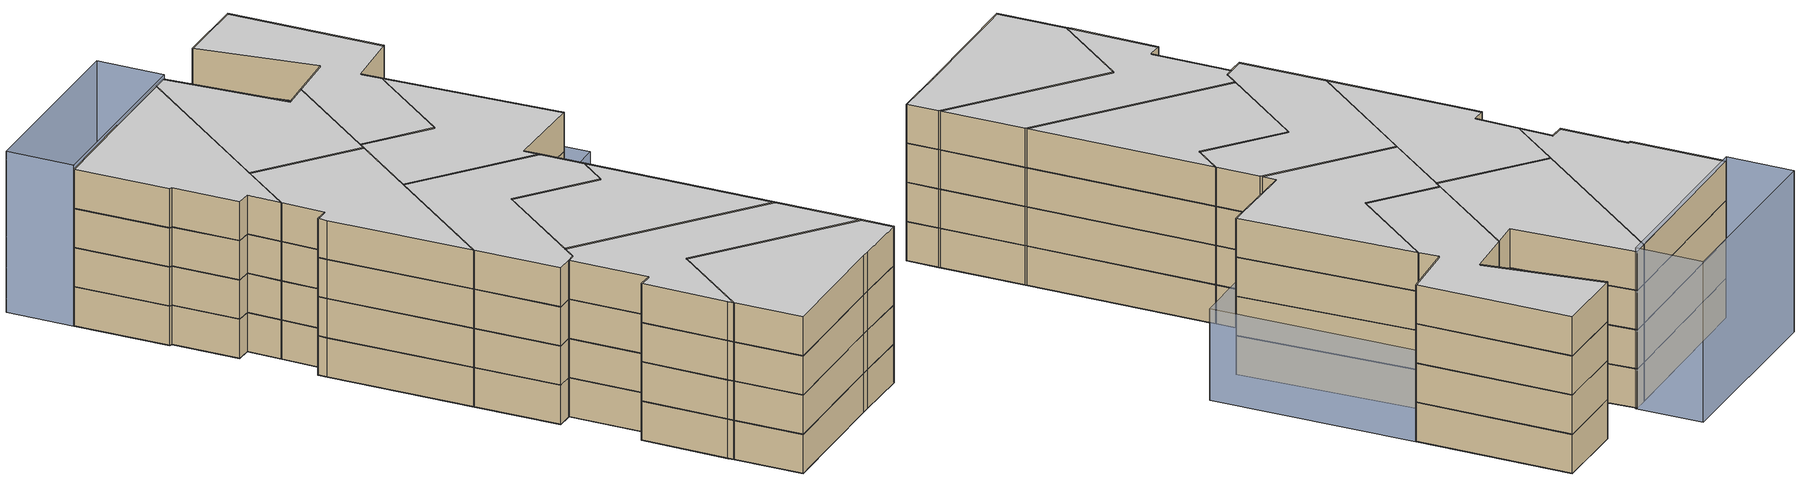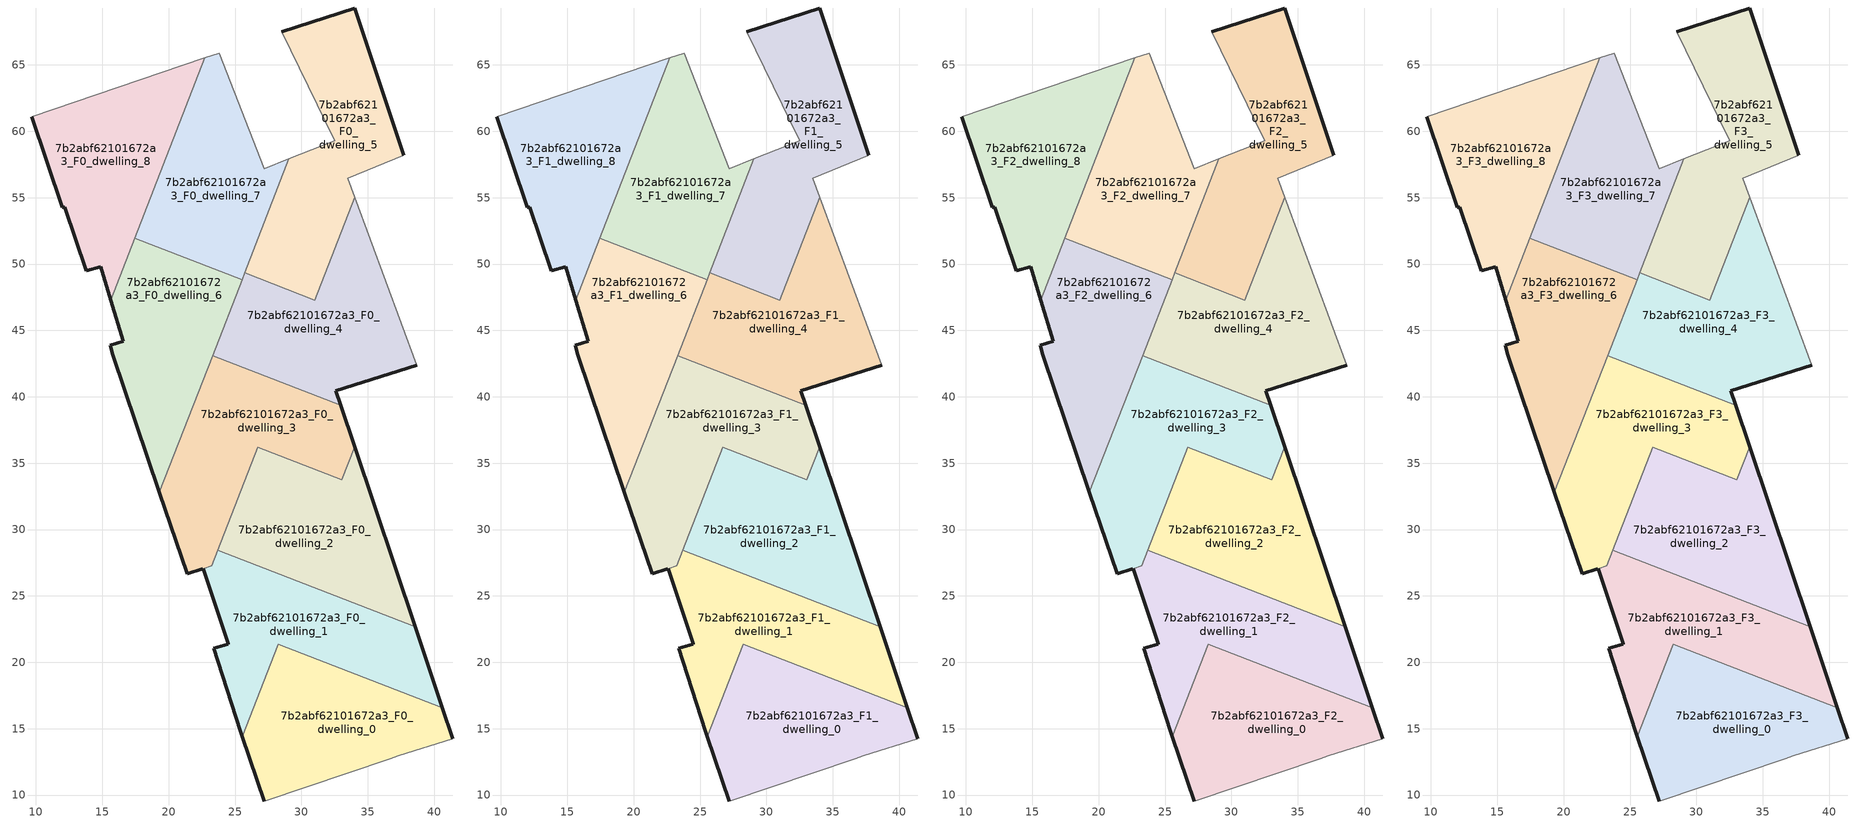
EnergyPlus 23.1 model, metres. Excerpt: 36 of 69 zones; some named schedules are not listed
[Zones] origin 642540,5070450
7b2abf62101672a3_F0_dwelling_0
 floor ground (EU_floor_Construction): 41.4,14.25 40.62,16.57 28.24,21.37 25.54,14.41 27.18,9.55 36.69,12.75 37.29,12.95 z0
 wall outside (EU_wall_Construction): 40.62,16.57 41.4,14.25 / 27.18,9.55 25.54,14.41 z0:3
 wall adiabatic (EU_wall_Construction): 41.4,14.25 37.29,12.95 36.69,12.75 27.18,9.55 z0:3
 wall to 7b2abf62101672a3_F0_dwelling_1 (EU_wall_Construction): 25.54,14.41 28.24,21.37 40.62,16.57 z0:3
7b2abf62101672a3_F0_dwelling_1
 floor ground (EU_floor_Construction): 40.62,16.57 38.56,22.68 23.7,28.46 23.25,27.29 22.58,27.06 24.48,21.38 24.48,21.36 24.46,21.36 23.38,21.06 25.38,14.85 25.54,14.41 28.24,21.37 z0
 wall outside (EU_wall_Construction): 25.54,14.41 25.38,14.85 23.38,21.06 24.46,21.36 24.48,21.36 24.48,21.38 22.58,27.06 / 38.56,22.68 40.62,16.57 z0:3
 wall to 7b2abf62101672a3_F0_dwelling_3 (EU_wall_Construction): 22.58,27.06 23.25,27.29 23.7,28.46 z0:3
 wall to 7b2abf62101672a3_F0_dwelling_2 (EU_wall_Construction): 23.7,28.46 38.56,22.68 z0:3
7b2abf62101672a3_F0_dwelling_2
 floor ground (EU_floor_Construction): 38.56,22.68 34.02,36.24 33.04,33.74 26.71,36.2 23.7,28.46 z0
 wall outside (EU_wall_Construction): 34.02,36.24 38.56,22.68 z0:3
 wall to 7b2abf62101672a3_F0_dwelling_3 (EU_wall_Construction): 23.7,28.46 26.71,36.2 33.04,33.74 34.02,36.24 z0:3
7b2abf62101672a3_F0_dwelling_3
 floor ground (EU_floor_Construction): 33.04,33.74 34.02,36.24 32.97,39.36 23.31,43.11 19.3,32.8 21.38,26.66 23.25,27.29 26.71,36.2 z0
 wall outside (EU_wall_Construction): 22.58,27.06 21.38,26.66 19.3,32.8 / 32.97,39.36 34.02,36.24 z0:3
 wall to 7b2abf62101672a3_F0_dwelling_4 (EU_wall_Construction): 23.31,43.11 32.97,39.36 z0:3
 wall to 7b2abf62101672a3_F0_dwelling_6 (EU_wall_Construction): 19.3,32.8 23.31,43.11 z0:3
7b2abf62101672a3_F0_dwelling_4
 floor ground (EU_floor_Construction): 38.7,42.37 34.03,55.04 31.02,47.28 25.73,49.34 23.31,43.11 32.97,39.36 32.6,40.47 z0
 wall outside (EU_wall_Construction): 38.7,42.37 32.6,40.47 32.97,39.36 z0:3
 wall to 7b2abf62101672a3_F0_dwelling_5 (EU_wall_Construction): 25.73,49.34 31.02,47.28 34.03,55.04 z0:3
 wall adiabatic (EU_wall_Construction): 34.03,55.04 38.7,42.37 z0:3
 wall to 7b2abf62101672a3_F0_dwelling_7 (EU_wall_Construction): 25.52,48.82 25.73,49.34 z0:3
 wall to 7b2abf62101672a3_F0_dwelling_6 (EU_wall_Construction): 23.31,43.11 25.52,48.82 z0:3
7b2abf62101672a3_F0_dwelling_5
 floor ground (EU_floor_Construction): 31.02,47.28 34.03,55.04 33.5,56.48 37.7,58.18 34.01,69.29 28.5,67.49 32.5,59.28 29.06,57.92 25.73,49.34 z0
 wall outside (EU_wall_Construction): 28.5,67.49 34.01,69.29 37.7,58.18 z0:3
 wall adiabatic (EU_wall_Construction): 37.7,58.18 33.5,56.48 34.03,55.04 / 29.06,57.92 32.5,59.28 28.5,67.49 z0:3
 wall to 7b2abf62101672a3_F0_dwelling_7 (EU_wall_Construction): 25.73,49.34 29.06,57.92 z0:3
7b2abf62101672a3_F0_dwelling_6
 floor ground (EU_floor_Construction): 19.3,32.8 25.52,48.82 17.45,51.95 15.64,47.29 16.59,44.18 15.58,43.88 15.79,43.18 z0
 wall outside (EU_wall_Construction): 19.3,32.8 15.79,43.18 15.58,43.88 16.59,44.18 15.64,47.29 z0:3
 wall to 7b2abf62101672a3_F0_dwelling_7 (EU_wall_Construction): 17.45,51.95 25.52,48.82 z0:3
 wall to 7b2abf62101672a3_F0_dwelling_8 (EU_wall_Construction): 15.64,47.29 17.45,51.95 z0:3
7b2abf62101672a3_F0_dwelling_7
 floor ground (EU_floor_Construction): 25.52,48.82 29.06,57.92 27.2,57.18 23.8,65.89 22.73,65.53 17.45,51.95 z0
 wall adiabatic (EU_wall_Construction): 22.73,65.53 23.8,65.89 27.2,57.18 29.06,57.92 z0:3
 wall to 7b2abf62101672a3_F0_dwelling_8 (EU_wall_Construction): 17.45,51.95 22.73,65.53 z0:3
7b2abf62101672a3_F0_dwelling_8
 floor ground (EU_floor_Construction): 15.64,47.29 22.73,65.53 9.69,61.09 11.99,54.29 12.19,54.29 13.79,49.48 14.89,49.78 z0
 wall outside (EU_wall_Construction): 15.64,47.29 14.89,49.78 13.79,49.48 12.19,54.29 11.99,54.29 9.69,61.09 z0:3
 wall adiabatic (EU_wall_Construction): 9.69,61.09 22.73,65.53 z0:3
7b2abf62101672a3_F1_dwelling_0
 floor to 7b2abf62101672a3_F0_dwelling_0 (EU_floor_Construction): 41.4,14.25 40.62,16.57 28.24,21.37 25.54,14.41 27.18,9.55 36.69,12.75 37.29,12.95 z3
 wall outside (EU_wall_Construction): 40.62,16.57 41.4,14.25 / 27.18,9.55 25.54,14.41 z3:6
 wall adiabatic (EU_wall_Construction): 41.4,14.25 37.29,12.95 36.69,12.75 27.18,9.55 z3:6
 wall to 7b2abf62101672a3_F1_dwelling_1 (EU_wall_Construction): 25.54,14.41 28.24,21.37 40.62,16.57 z3:6
7b2abf62101672a3_F1_dwelling_1
 floor to 7b2abf62101672a3_F0_dwelling_1 (EU_floor_Construction): 40.62,16.57 38.56,22.68 23.7,28.46 23.25,27.29 22.58,27.06 24.48,21.38 24.48,21.36 24.46,21.36 23.38,21.06 25.38,14.85 25.54,14.41 28.24,21.37 z3
 wall outside (EU_wall_Construction): 25.54,14.41 25.38,14.85 23.38,21.06 24.46,21.36 24.48,21.36 24.48,21.38 22.58,27.06 / 38.56,22.68 40.62,16.57 z3:6
 wall to 7b2abf62101672a3_F1_dwelling_3 (EU_wall_Construction): 22.58,27.06 23.25,27.29 23.7,28.46 z3:6
 wall to 7b2abf62101672a3_F1_dwelling_2 (EU_wall_Construction): 23.7,28.46 38.56,22.68 z3:6
7b2abf62101672a3_F1_dwelling_2
 floor to 7b2abf62101672a3_F0_dwelling_2 (EU_floor_Construction): 38.56,22.68 34.02,36.24 33.04,33.74 26.71,36.2 23.7,28.46 z3
 wall outside (EU_wall_Construction): 34.02,36.24 38.56,22.68 z3:6
 wall to 7b2abf62101672a3_F1_dwelling_3 (EU_wall_Construction): 23.7,28.46 26.71,36.2 33.04,33.74 34.02,36.24 z3:6
7b2abf62101672a3_F1_dwelling_3
 floor to 7b2abf62101672a3_F0_dwelling_3 (EU_floor_Construction): 33.04,33.74 34.02,36.24 32.97,39.36 23.31,43.11 19.3,32.8 21.38,26.66 23.25,27.29 26.71,36.2 z3
 wall outside (EU_wall_Construction): 22.58,27.06 21.38,26.66 19.3,32.8 / 32.97,39.36 34.02,36.24 z3:6
 wall to 7b2abf62101672a3_F1_dwelling_4 (EU_wall_Construction): 23.31,43.11 32.97,39.36 z3:6
 wall to 7b2abf62101672a3_F1_dwelling_6 (EU_wall_Construction): 19.3,32.8 23.31,43.11 z3:6
7b2abf62101672a3_F1_dwelling_4
 floor to 7b2abf62101672a3_F0_dwelling_4 (EU_floor_Construction): 38.7,42.37 34.03,55.04 31.02,47.28 25.73,49.34 23.31,43.11 32.97,39.36 32.6,40.47 z3
 wall outside (EU_wall_Construction): 38.7,42.37 32.6,40.47 32.97,39.36 z3:6
 wall to 7b2abf62101672a3_F1_dwelling_5 (EU_wall_Construction): 25.73,49.34 31.02,47.28 34.03,55.04 z3:6
 wall adiabatic (EU_wall_Construction): 34.03,55.04 38.7,42.37 z3:6
 wall to 7b2abf62101672a3_F1_dwelling_7 (EU_wall_Construction): 25.52,48.82 25.73,49.34 z3:6
 wall to 7b2abf62101672a3_F1_dwelling_6 (EU_wall_Construction): 23.31,43.11 25.52,48.82 z3:6
7b2abf62101672a3_F1_dwelling_5
 floor to 7b2abf62101672a3_F0_dwelling_5 (EU_floor_Construction): 31.02,47.28 34.03,55.04 33.5,56.48 37.7,58.18 34.01,69.29 28.5,67.49 32.5,59.28 29.06,57.92 25.73,49.34 z3
 wall outside (EU_wall_Construction): 28.5,67.49 34.01,69.29 37.7,58.18 z3:6
 wall adiabatic (EU_wall_Construction): 37.7,58.18 33.5,56.48 34.03,55.04 / 29.06,57.92 32.5,59.28 28.5,67.49 z3:6
 wall to 7b2abf62101672a3_F1_dwelling_7 (EU_wall_Construction): 25.73,49.34 29.06,57.92 z3:6
7b2abf62101672a3_F1_dwelling_6
 floor to 7b2abf62101672a3_F0_dwelling_6 (EU_floor_Construction): 19.3,32.8 25.52,48.82 17.45,51.95 15.64,47.29 16.59,44.18 15.58,43.88 15.79,43.18 z3
 wall outside (EU_wall_Construction): 19.3,32.8 15.79,43.18 15.58,43.88 16.59,44.18 15.64,47.29 z3:6
 wall to 7b2abf62101672a3_F1_dwelling_7 (EU_wall_Construction): 17.45,51.95 25.52,48.82 z3:6
 wall to 7b2abf62101672a3_F1_dwelling_8 (EU_wall_Construction): 15.64,47.29 17.45,51.95 z3:6
7b2abf62101672a3_F1_dwelling_7
 floor to 7b2abf62101672a3_F0_dwelling_7 (EU_floor_Construction): 25.52,48.82 29.06,57.92 27.2,57.18 23.8,65.89 22.73,65.53 17.45,51.95 z3
 wall adiabatic (EU_wall_Construction): 22.73,65.53 23.8,65.89 27.2,57.18 29.06,57.92 z3:6
 wall to 7b2abf62101672a3_F1_dwelling_8 (EU_wall_Construction): 17.45,51.95 22.73,65.53 z3:6
7b2abf62101672a3_F1_dwelling_8
 floor to 7b2abf62101672a3_F0_dwelling_8 (EU_floor_Construction): 15.64,47.29 22.73,65.53 9.69,61.09 11.99,54.29 12.19,54.29 13.79,49.48 14.89,49.78 z3
 wall outside (EU_wall_Construction): 15.64,47.29 14.89,49.78 13.79,49.48 12.19,54.29 11.99,54.29 9.69,61.09 z3:6
 wall adiabatic (EU_wall_Construction): 9.69,61.09 22.73,65.53 z3:6
7b2abf62101672a3_F2_dwelling_0
 floor to 7b2abf62101672a3_F1_dwelling_0 (EU_floor_Construction): 41.4,14.25 40.62,16.57 28.24,21.37 25.54,14.41 27.18,9.55 36.69,12.75 37.29,12.95 z6
 wall outside (EU_wall_Construction): 40.62,16.57 41.4,14.25 / 27.18,9.55 25.54,14.41 z6:9
 wall adiabatic (EU_wall_Construction): 41.4,14.25 37.29,12.95 36.69,12.75 27.18,9.55 z6:9
 wall to 7b2abf62101672a3_F2_dwelling_1 (EU_wall_Construction): 25.54,14.41 28.24,21.37 40.62,16.57 z6:9
7b2abf62101672a3_F2_dwelling_1
 floor to 7b2abf62101672a3_F1_dwelling_1 (EU_floor_Construction): 40.62,16.57 38.56,22.68 23.7,28.46 23.25,27.29 22.58,27.06 24.48,21.38 24.48,21.36 24.46,21.36 23.38,21.06 25.38,14.85 25.54,14.41 28.24,21.37 z6
 wall outside (EU_wall_Construction): 25.54,14.41 25.38,14.85 23.38,21.06 24.46,21.36 24.48,21.36 24.48,21.38 22.58,27.06 / 38.56,22.68 40.62,16.57 z6:9
 wall to 7b2abf62101672a3_F2_dwelling_3 (EU_wall_Construction): 22.58,27.06 23.25,27.29 23.7,28.46 z6:9
 wall to 7b2abf62101672a3_F2_dwelling_2 (EU_wall_Construction): 23.7,28.46 38.56,22.68 z6:9
7b2abf62101672a3_F2_dwelling_2
 floor to 7b2abf62101672a3_F1_dwelling_2 (EU_floor_Construction): 38.56,22.68 34.02,36.24 33.04,33.74 26.71,36.2 23.7,28.46 z6
 wall outside (EU_wall_Construction): 34.02,36.24 38.56,22.68 z6:9
 wall to 7b2abf62101672a3_F2_dwelling_3 (EU_wall_Construction): 23.7,28.46 26.71,36.2 33.04,33.74 34.02,36.24 z6:9
7b2abf62101672a3_F2_dwelling_3
 floor to 7b2abf62101672a3_F1_dwelling_3 (EU_floor_Construction): 33.04,33.74 34.02,36.24 32.97,39.36 23.31,43.11 19.3,32.8 21.38,26.66 23.25,27.29 26.71,36.2 z6
 wall outside (EU_wall_Construction): 22.58,27.06 21.38,26.66 19.3,32.8 / 32.97,39.36 34.02,36.24 z6:9
 wall to 7b2abf62101672a3_F2_dwelling_4 (EU_wall_Construction): 23.31,43.11 32.97,39.36 z6:9
 wall to 7b2abf62101672a3_F2_dwelling_6 (EU_wall_Construction): 19.3,32.8 23.31,43.11 z6:9
7b2abf62101672a3_F2_dwelling_4
 floor to 7b2abf62101672a3_F1_dwelling_4 (EU_floor_Construction): 38.7,42.37 34.03,55.04 31.02,47.28 25.73,49.34 23.31,43.11 32.97,39.36 32.6,40.47 z6
 wall outside (EU_wall_Construction): 38.7,42.37 32.6,40.47 32.97,39.36 z6:9
 wall to 7b2abf62101672a3_F2_dwelling_5 (EU_wall_Construction): 25.73,49.34 31.02,47.28 34.03,55.04 z6:9
 wall adiabatic (EU_wall_Construction): 34.03,55.04 38.7,42.37 z6:9
 wall to 7b2abf62101672a3_F2_dwelling_7 (EU_wall_Construction): 25.52,48.82 25.73,49.34 z6:9
 wall to 7b2abf62101672a3_F2_dwelling_6 (EU_wall_Construction): 23.31,43.11 25.52,48.82 z6:9
7b2abf62101672a3_F2_dwelling_5
 floor to 7b2abf62101672a3_F1_dwelling_5 (EU_floor_Construction): 31.02,47.28 34.03,55.04 33.5,56.48 37.7,58.18 34.01,69.29 28.5,67.49 32.5,59.28 29.06,57.92 25.73,49.34 z6
 wall outside (EU_wall_Construction): 28.5,67.49 34.01,69.29 37.7,58.18 z6:9
 wall adiabatic (EU_wall_Construction): 37.7,58.18 33.5,56.48 34.03,55.04 / 29.06,57.92 32.5,59.28 28.5,67.49 z6:9
 wall to 7b2abf62101672a3_F2_dwelling_7 (EU_wall_Construction): 25.73,49.34 29.06,57.92 z6:9
7b2abf62101672a3_F2_dwelling_6
 floor to 7b2abf62101672a3_F1_dwelling_6 (EU_floor_Construction): 19.3,32.8 25.52,48.82 17.45,51.95 15.64,47.29 16.59,44.18 15.58,43.88 15.79,43.18 z6
 wall outside (EU_wall_Construction): 19.3,32.8 15.79,43.18 15.58,43.88 16.59,44.18 15.64,47.29 z6:9
 wall to 7b2abf62101672a3_F2_dwelling_7 (EU_wall_Construction): 17.45,51.95 25.52,48.82 z6:9
 wall to 7b2abf62101672a3_F2_dwelling_8 (EU_wall_Construction): 15.64,47.29 17.45,51.95 z6:9
7b2abf62101672a3_F2_dwelling_7
 floor to 7b2abf62101672a3_F1_dwelling_7 (EU_floor_Construction): 25.52,48.82 29.06,57.92 27.2,57.18 23.8,65.89 22.73,65.53 17.45,51.95 z6
 wall adiabatic (EU_wall_Construction): 22.73,65.53 23.8,65.89 27.2,57.18 29.06,57.92 z6:9
 wall to 7b2abf62101672a3_F2_dwelling_8 (EU_wall_Construction): 17.45,51.95 22.73,65.53 z6:9
7b2abf62101672a3_F2_dwelling_8
 floor to 7b2abf62101672a3_F1_dwelling_8 (EU_floor_Construction): 15.64,47.29 22.73,65.53 9.69,61.09 11.99,54.29 12.19,54.29 13.79,49.48 14.89,49.78 z6
 wall outside (EU_wall_Construction): 15.64,47.29 14.89,49.78 13.79,49.48 12.19,54.29 11.99,54.29 9.69,61.09 z6:9
 wall adiabatic (EU_wall_Construction): 9.69,61.09 22.73,65.53 z6:9
7b2abf62101672a3_F3_dwelling_0
 floor to 7b2abf62101672a3_F2_dwelling_0 (EU_floor_Construction): 41.4,14.25 40.62,16.57 28.24,21.37 25.54,14.41 27.18,9.55 36.69,12.75 37.29,12.95 z9
 wall outside (EU_wall_Construction): 40.62,16.57 41.4,14.25 / 27.18,9.55 25.54,14.41 z9:12
 wall adiabatic (EU_wall_Construction): 41.4,14.25 37.29,12.95 36.69,12.75 27.18,9.55 z9:12
 wall to 7b2abf62101672a3_F3_dwelling_1 (EU_wall_Construction): 25.54,14.41 28.24,21.37 40.62,16.57 z9:12
 ceiling to 7b2abf62101672a3_F4_dwelling_0 (EU_floor_Construction): 40.62,16.57 41.4,14.25 37.29,12.95 36.69,12.75 27.18,9.55 25.54,14.41 28.24,21.37 z12
7b2abf62101672a3_F3_dwelling_1
 floor to 7b2abf62101672a3_F2_dwelling_1 (EU_floor_Construction): 40.62,16.57 38.56,22.68 23.7,28.46 23.25,27.29 22.58,27.06 24.48,21.38 24.48,21.36 24.46,21.36 23.38,21.06 25.38,14.85 25.54,14.41 28.24,21.37 z9
 wall outside (EU_wall_Construction): 25.54,14.41 25.38,14.85 23.38,21.06 24.46,21.36 24.48,21.36 24.48,21.38 22.58,27.06 / 38.56,22.68 40.62,16.57 z9:12
 wall to 7b2abf62101672a3_F3_dwelling_3 (EU_wall_Construction): 22.58,27.06 23.25,27.29 23.7,28.46 z9:12
 wall to 7b2abf62101672a3_F3_dwelling_2 (EU_wall_Construction): 23.7,28.46 38.56,22.68 z9:12
 ceiling to 7b2abf62101672a3_F4_dwelling_1 (EU_floor_Construction): 38.56,22.68 40.62,16.57 28.24,21.37 25.54,14.41 25.38,14.85 23.38,21.06 24.46,21.36 24.48,21.36 24.48,21.38 22.58,27.06 23.25,27.29 23.7,28.46 z12
7b2abf62101672a3_F3_dwelling_2
 floor to 7b2abf62101672a3_F2_dwelling_2 (EU_floor_Construction): 38.56,22.68 34.02,36.24 33.04,33.74 26.71,36.2 23.7,28.46 z9
 wall outside (EU_wall_Construction): 34.02,36.24 38.56,22.68 z9:12
 wall to 7b2abf62101672a3_F3_dwelling_3 (EU_wall_Construction): 23.7,28.46 26.71,36.2 33.04,33.74 34.02,36.24 z9:12
 ceiling to 7b2abf62101672a3_F4_dwelling_2 (EU_floor_Construction): 34.02,36.24 38.56,22.68 23.7,28.46 26.71,36.2 33.04,33.74 z12
7b2abf62101672a3_F3_dwelling_3
 floor to 7b2abf62101672a3_F2_dwelling_3 (EU_floor_Construction): 33.04,33.74 34.02,36.24 32.97,39.36 23.31,43.11 19.3,32.8 21.38,26.66 23.25,27.29 26.71,36.2 z9
 wall outside (EU_wall_Construction): 22.58,27.06 21.38,26.66 19.3,32.8 / 32.97,39.36 34.02,36.24 z9:12
 wall to 7b2abf62101672a3_F3_dwelling_4 (EU_wall_Construction): 23.31,43.11 32.97,39.36 z9:12
 wall to 7b2abf62101672a3_F3_dwelling_6 (EU_wall_Construction): 19.3,32.8 23.31,43.11 z9:12
 ceiling to 7b2abf62101672a3_F4_dwelling_3 (EU_floor_Construction): 32.97,39.36 34.02,36.24 33.04,33.74 26.71,36.2 23.25,27.29 21.38,26.66 19.3,32.8 23.31,43.11 z12
7b2abf62101672a3_F3_dwelling_4
 floor to 7b2abf62101672a3_F2_dwelling_4 (EU_floor_Construction): 38.7,42.37 34.03,55.04 31.02,47.28 25.73,49.34 23.31,43.11 32.97,39.36 32.6,40.47 z9
 wall outside (EU_wall_Construction): 38.7,42.37 32.6,40.47 32.97,39.36 z9:12
 wall to 7b2abf62101672a3_F3_dwelling_5 (EU_wall_Construction): 25.73,49.34 31.02,47.28 34.03,55.04 z9:12
 wall adiabatic (EU_wall_Construction): 34.03,55.04 38.7,42.37 z9:12
 wall to 7b2abf62101672a3_F3_dwelling_7 (EU_wall_Construction): 25.52,48.82 25.73,49.34 z9:12
 wall to 7b2abf62101672a3_F3_dwelling_6 (EU_wall_Construction): 23.31,43.11 25.52,48.82 z9:12
 ceiling to 7b2abf62101672a3_F4_dwelling_4 (EU_floor_Construction): 34.03,55.04 38.7,42.37 32.6,40.47 32.97,39.36 23.31,43.11 25.73,49.34 31.02,47.28 z12
7b2abf62101672a3_F3_dwelling_5
 floor to 7b2abf62101672a3_F2_dwelling_5 (EU_floor_Construction): 31.02,47.28 34.03,55.04 33.5,56.48 37.7,58.18 34.01,69.29 28.5,67.49 32.5,59.28 29.06,57.92 25.73,49.34 z9
 wall outside (EU_wall_Construction): 28.5,67.49 34.01,69.29 37.7,58.18 z9:12
 wall adiabatic (EU_wall_Construction): 37.7,58.18 33.5,56.48 34.03,55.04 / 29.06,57.92 32.5,59.28 28.5,67.49 z9:12
 wall to 7b2abf62101672a3_F3_dwelling_7 (EU_wall_Construction): 25.73,49.34 29.06,57.92 z9:12
 ceiling to 7b2abf62101672a3_F4_dwelling_5 (EU_floor_Construction): 34.01,69.29 37.7,58.18 33.5,56.48 34.03,55.04 31.02,47.28 25.73,49.34 29.06,57.92 32.5,59.28 28.5,67.49 z12
7b2abf62101672a3_F3_dwelling_6
 floor to 7b2abf62101672a3_F2_dwelling_6 (EU_floor_Construction): 19.3,32.8 25.52,48.82 17.45,51.95 15.64,47.29 16.59,44.18 15.58,43.88 15.79,43.18 z9
 wall outside (EU_wall_Construction): 19.3,32.8 15.79,43.18 15.58,43.88 16.59,44.18 15.64,47.29 z9:12
 wall to 7b2abf62101672a3_F3_dwelling_7 (EU_wall_Construction): 17.45,51.95 25.52,48.82 z9:12
 wall to 7b2abf62101672a3_F3_dwelling_8 (EU_wall_Construction): 15.64,47.29 17.45,51.95 z9:12
 ceiling to 7b2abf62101672a3_F4_dwelling_6 (EU_floor_Construction): 25.52,48.82 19.3,32.8 15.79,43.18 15.58,43.88 16.59,44.18 15.64,47.29 17.45,51.95 z12
7b2abf62101672a3_F3_dwelling_7
 floor to 7b2abf62101672a3_F2_dwelling_7 (EU_floor_Construction): 25.52,48.82 29.06,57.92 27.2,57.18 23.8,65.89 22.73,65.53 17.45,51.95 z9
 wall adiabatic (EU_wall_Construction): 22.73,65.53 23.8,65.89 27.2,57.18 29.06,57.92 z9:12
 wall to 7b2abf62101672a3_F3_dwelling_8 (EU_wall_Construction): 17.45,51.95 22.73,65.53 z9:12
 ceiling to 7b2abf62101672a3_F4_dwelling_7 (EU_floor_Construction): 23.8,65.89 27.2,57.18 29.06,57.92 25.52,48.82 17.45,51.95 22.73,65.53 z12
7b2abf62101672a3_F3_dwelling_8
 floor to 7b2abf62101672a3_F2_dwelling_8 (EU_floor_Construction): 15.64,47.29 22.73,65.53 9.69,61.09 11.99,54.29 12.19,54.29 13.79,49.48 14.89,49.78 z9
 wall outside (EU_wall_Construction): 15.64,47.29 14.89,49.78 13.79,49.48 12.19,54.29 11.99,54.29 9.69,61.09 z9:12
 wall adiabatic (EU_wall_Construction): 9.69,61.09 22.73,65.53 z9:12
 ceiling to 7b2abf62101672a3_F4_dwelling_8 (EU_floor_Construction): 22.73,65.53 15.64,47.29 14.89,49.78 13.79,49.48 12.19,54.29 11.99,54.29 9.69,61.09 z12
shading: 37.7,58.18 42.7,43.67 / 42.7,43.67 38.42,42.19 / 38.42,42.19 33.42,56.71 / 33.42,56.71 37.7,58.18 z0:7; 9.69,61.09 8.09,65.9 / 8.09,65.9 22.29,70.63 / 22.29,70.63 23.89,65.82 / 23.89,65.82 9.69,61.09 z0:12.3
[Building]
EU S2 Campaign: North Axis=0; Terrain=City; Solar Distribution=FullExterior
[Site:Location]
Lyon-Bron: Latitude=45.75; Longitude=5; Time Zone=1; Elevation=198
[SizingPeriod:WeatherFileDays]
AnnualSizingPeriod: Begin Month=1; Begin Day of Month=1; End Month=12; End Day of Month=31; Day of Week for Start Day=Monday; Use Weather File Daylight Saving Period=No; Use Weather File Rain and Snow Indicators=No
[MATERIAL]
EU_InternalMass_Material: Roughness=MediumRough; Thickness=0.1; Conductivity=1; Density=1800; Specific Heat=900; Thermal Absorptance=0.9; Solar Absorptance=0.7; Visible Absorptance=0.7
[MATERIAL:NOMASS] Roughness=MediumRough; Thermal Absorptance=0.9; Solar Absorptance=0.7; Visible Absorptance=0.7
Name | Thermal Resistance
EU_wall_NoMass | 1.97775
EU_floor_NoMass | 1.84812
[CONSTRUCTION]
EU_wall_Construction: EU_wall_NoMass
EU_floor_Construction: EU_floor_NoMass
EU_InternalMass_Construction: EU_InternalMass_Material
[ZONE] Type=1; Multiplier=1; Ceiling Height=autocalculate; Floor Area=autocalculate; Part of Total Floor Area=Yes
Name | Volume
7b2abf62101672a3_F0_dwelling_0; 7b2abf62101672a3_F1_dwelling_0; 7b2abf62101672a3_F2_dwelling_0; 7b2abf62101672a3_F3_dwelling_0 | 317.718
7b2abf62101672a3_F0_dwelling_1; 7b2abf62101672a3_F1_dwelling_1; 7b2abf62101672a3_F2_dwelling_1; 7b2abf62101672a3_F3_dwelling_1 | 321.059
7b2abf62101672a3_F0_dwelling_2; 7b2abf62101672a3_F1_dwelling_2; 7b2abf62101672a3_F2_dwelling_2; 7b2abf62101672a3_F3_dwelling_2 | 320.123
7b2abf62101672a3_F0_dwelling_3 | 337.213
7b2abf62101672a3_F1_dwelling_3; 7b2abf62101672a3_F2_dwelling_3; 7b2abf62101672a3_F3_dwelling_3 | 337.224
7b2abf62101672a3_F0_dwelling_4; 7b2abf62101672a3_F1_dwelling_4; 7b2abf62101672a3_F2_dwelling_4; 7b2abf62101672a3_F3_dwelling_4 | 338.095
7b2abf62101672a3_F0_dwelling_5; 7b2abf62101672a3_F1_dwelling_5; 7b2abf62101672a3_F2_dwelling_5; 7b2abf62101672a3_F3_dwelling_5 | 353.594
7b2abf62101672a3_F0_dwelling_6; 7b2abf62101672a3_F1_dwelling_6; 7b2abf62101672a3_F2_dwelling_6; 7b2abf62101672a3_F3_dwelling_6 | 303.576
7b2abf62101672a3_F0_dwelling_7; 7b2abf62101672a3_F1_dwelling_7; 7b2abf62101672a3_F2_dwelling_7; 7b2abf62101672a3_F3_dwelling_7 | 303.581
7b2abf62101672a3_F0_dwelling_8; 7b2abf62101672a3_F1_dwelling_8; 7b2abf62101672a3_F2_dwelling_8; 7b2abf62101672a3_F3_dwelling_8 | 324.349
[INTERNALMASS] Construction=EU_InternalMass_Construction
Name | Zone or ZoneList | Surface Area
7b2abf62101672a3_F0_dwelling_0_EU_InternalMass | 7b2abf62101672a3_F0_dwelling_0 | 105.904
7b2abf62101672a3_F0_dwelling_1_EU_InternalMass | 7b2abf62101672a3_F0_dwelling_1 | 107.018
7b2abf62101672a3_F0_dwelling_2_EU_InternalMass | 7b2abf62101672a3_F0_dwelling_2 | 106.712
7b2abf62101672a3_F0_dwelling_3_EU_InternalMass | 7b2abf62101672a3_F0_dwelling_3 | 112.408
7b2abf62101672a3_F0_dwelling_4_EU_InternalMass | 7b2abf62101672a3_F0_dwelling_4 | 112.701
7b2abf62101672a3_F0_dwelling_5_EU_InternalMass | 7b2abf62101672a3_F0_dwelling_5 | 117.865
7b2abf62101672a3_F0_dwelling_6_EU_InternalMass | 7b2abf62101672a3_F0_dwelling_6 | 101.192
7b2abf62101672a3_F0_dwelling_7_EU_InternalMass | 7b2abf62101672a3_F0_dwelling_7 | 101.193
7b2abf62101672a3_F0_dwelling_8_EU_InternalMass | 7b2abf62101672a3_F0_dwelling_8 | 108.117
7b2abf62101672a3_F1_dwelling_0_EU_InternalMass | 7b2abf62101672a3_F1_dwelling_0 | 105.904
7b2abf62101672a3_F1_dwelling_1_EU_InternalMass | 7b2abf62101672a3_F1_dwelling_1 | 107.018
7b2abf62101672a3_F1_dwelling_2_EU_InternalMass | 7b2abf62101672a3_F1_dwelling_2 | 106.712
7b2abf62101672a3_F1_dwelling_3_EU_InternalMass | 7b2abf62101672a3_F1_dwelling_3 | 112.408
7b2abf62101672a3_F1_dwelling_4_EU_InternalMass | 7b2abf62101672a3_F1_dwelling_4 | 112.701
7b2abf62101672a3_F1_dwelling_5_EU_InternalMass | 7b2abf62101672a3_F1_dwelling_5 | 117.865
7b2abf62101672a3_F1_dwelling_6_EU_InternalMass | 7b2abf62101672a3_F1_dwelling_6 | 101.192
7b2abf62101672a3_F1_dwelling_7_EU_InternalMass | 7b2abf62101672a3_F1_dwelling_7 | 101.193
7b2abf62101672a3_F1_dwelling_8_EU_InternalMass | 7b2abf62101672a3_F1_dwelling_8 | 108.117
7b2abf62101672a3_F2_dwelling_0_EU_InternalMass | 7b2abf62101672a3_F2_dwelling_0 | 105.904
7b2abf62101672a3_F2_dwelling_1_EU_InternalMass | 7b2abf62101672a3_F2_dwelling_1 | 107.018
7b2abf62101672a3_F2_dwelling_2_EU_InternalMass | 7b2abf62101672a3_F2_dwelling_2 | 106.712
7b2abf62101672a3_F2_dwelling_3_EU_InternalMass | 7b2abf62101672a3_F2_dwelling_3 | 112.408
7b2abf62101672a3_F2_dwelling_4_EU_InternalMass | 7b2abf62101672a3_F2_dwelling_4 | 112.701
7b2abf62101672a3_F2_dwelling_5_EU_InternalMass | 7b2abf62101672a3_F2_dwelling_5 | 117.865
7b2abf62101672a3_F2_dwelling_6_EU_InternalMass | 7b2abf62101672a3_F2_dwelling_6 | 101.192
7b2abf62101672a3_F2_dwelling_7_EU_InternalMass | 7b2abf62101672a3_F2_dwelling_7 | 101.193
7b2abf62101672a3_F2_dwelling_8_EU_InternalMass | 7b2abf62101672a3_F2_dwelling_8 | 108.117
7b2abf62101672a3_F3_dwelling_0_EU_InternalMass | 7b2abf62101672a3_F3_dwelling_0 | 105.904
7b2abf62101672a3_F3_dwelling_1_EU_InternalMass | 7b2abf62101672a3_F3_dwelling_1 | 107.018
7b2abf62101672a3_F3_dwelling_2_EU_InternalMass | 7b2abf62101672a3_F3_dwelling_2 | 106.712
7b2abf62101672a3_F3_dwelling_3_EU_InternalMass | 7b2abf62101672a3_F3_dwelling_3 | 112.408
7b2abf62101672a3_F3_dwelling_4_EU_InternalMass | 7b2abf62101672a3_F3_dwelling_4 | 112.701
7b2abf62101672a3_F3_dwelling_5_EU_InternalMass | 7b2abf62101672a3_F3_dwelling_5 | 117.865
7b2abf62101672a3_F3_dwelling_6_EU_InternalMass | 7b2abf62101672a3_F3_dwelling_6 | 101.192
7b2abf62101672a3_F3_dwelling_7_EU_InternalMass | 7b2abf62101672a3_F3_dwelling_7 | 101.193
7b2abf62101672a3_F3_dwelling_8_EU_InternalMass | 7b2abf62101672a3_F3_dwelling_8 | 108.117
[OTHEREQUIPMENT] Fuel Type=Electricity; Design Level Calculation Method=Watts/Area; Power per Zone Floor Area=1; Fraction Latent=0; Fraction Radiant=0; Fraction Lost=0; Carbon Dioxide Generation Rate=0; EndUse Subcategory=EU_Step8_InternalGains
Name | Zone or ZoneList or Space or SpaceList | Schedule
EU_Step8_InternalGain_7b2abf62101672a3_F0_dwelling_0_f000 | 7b2abf62101672a3_F0_dwelling_0 | EU_Step8_GainSchedule_7b2abf62101672a3_F0_dwelling_0_f000
EU_Step8_InternalGain_7b2abf62101672a3_F0_dwelling_1_f000 | 7b2abf62101672a3_F0_dwelling_1 | EU_Step8_GainSchedule_7b2abf62101672a3_F0_dwelling_1_f000
EU_Step8_InternalGain_7b2abf62101672a3_F0_dwelling_2_f000 | 7b2abf62101672a3_F0_dwelling_2 | EU_Step8_GainSchedule_7b2abf62101672a3_F0_dwelling_2_f000
EU_Step8_InternalGain_7b2abf62101672a3_F0_dwelling_3_f000 | 7b2abf62101672a3_F0_dwelling_3 | EU_Step8_GainSchedule_7b2abf62101672a3_F0_dwelling_3_f000
EU_Step8_InternalGain_7b2abf62101672a3_F0_dwelling_4_f000 | 7b2abf62101672a3_F0_dwelling_4 | EU_Step8_GainSchedule_7b2abf62101672a3_F0_dwelling_4_f000
EU_Step8_InternalGain_7b2abf62101672a3_F0_dwelling_5_f000 | 7b2abf62101672a3_F0_dwelling_5 | EU_Step8_GainSchedule_7b2abf62101672a3_F0_dwelling_5_f000
EU_Step8_InternalGain_7b2abf62101672a3_F0_dwelling_6_f000 | 7b2abf62101672a3_F0_dwelling_6 | EU_Step8_GainSchedule_7b2abf62101672a3_F0_dwelling_6_f000
EU_Step8_InternalGain_7b2abf62101672a3_F0_dwelling_7_f000 | 7b2abf62101672a3_F0_dwelling_7 | EU_Step8_GainSchedule_7b2abf62101672a3_F0_dwelling_7_f000
EU_Step8_InternalGain_7b2abf62101672a3_F0_dwelling_8_f000 | 7b2abf62101672a3_F0_dwelling_8 | EU_Step8_GainSchedule_7b2abf62101672a3_F0_dwelling_8_f000
EU_Step8_InternalGain_7b2abf62101672a3_F1_dwelling_0_f000 | 7b2abf62101672a3_F1_dwelling_0 | EU_Step8_GainSchedule_7b2abf62101672a3_F1_dwelling_0_f000
EU_Step8_InternalGain_7b2abf62101672a3_F1_dwelling_1_f000 | 7b2abf62101672a3_F1_dwelling_1 | EU_Step8_GainSchedule_7b2abf62101672a3_F1_dwelling_1_f000
EU_Step8_InternalGain_7b2abf62101672a3_F1_dwelling_2_f000 | 7b2abf62101672a3_F1_dwelling_2 | EU_Step8_GainSchedule_7b2abf62101672a3_F1_dwelling_2_f000
EU_Step8_InternalGain_7b2abf62101672a3_F1_dwelling_3_f000 | 7b2abf62101672a3_F1_dwelling_3 | EU_Step8_GainSchedule_7b2abf62101672a3_F1_dwelling_3_f000
EU_Step8_InternalGain_7b2abf62101672a3_F1_dwelling_4_f000 | 7b2abf62101672a3_F1_dwelling_4 | EU_Step8_GainSchedule_7b2abf62101672a3_F1_dwelling_4_f000
EU_Step8_InternalGain_7b2abf62101672a3_F1_dwelling_5_f000 | 7b2abf62101672a3_F1_dwelling_5 | EU_Step8_GainSchedule_7b2abf62101672a3_F1_dwelling_5_f000
EU_Step8_InternalGain_7b2abf62101672a3_F1_dwelling_6_f000 | 7b2abf62101672a3_F1_dwelling_6 | EU_Step8_GainSchedule_7b2abf62101672a3_F1_dwelling_6_f000
EU_Step8_InternalGain_7b2abf62101672a3_F1_dwelling_7_f000 | 7b2abf62101672a3_F1_dwelling_7 | EU_Step8_GainSchedule_7b2abf62101672a3_F1_dwelling_7_f000
EU_Step8_InternalGain_7b2abf62101672a3_F1_dwelling_8_f000 | 7b2abf62101672a3_F1_dwelling_8 | EU_Step8_GainSchedule_7b2abf62101672a3_F1_dwelling_8_f000
EU_Step8_InternalGain_7b2abf62101672a3_F2_dwelling_0_f000 | 7b2abf62101672a3_F2_dwelling_0 | EU_Step8_GainSchedule_7b2abf62101672a3_F2_dwelling_0_f000
EU_Step8_InternalGain_7b2abf62101672a3_F2_dwelling_1_f000 | 7b2abf62101672a3_F2_dwelling_1 | EU_Step8_GainSchedule_7b2abf62101672a3_F2_dwelling_1_f000
EU_Step8_InternalGain_7b2abf62101672a3_F2_dwelling_2_f000 | 7b2abf62101672a3_F2_dwelling_2 | EU_Step8_GainSchedule_7b2abf62101672a3_F2_dwelling_2_f000
EU_Step8_InternalGain_7b2abf62101672a3_F2_dwelling_3_f000 | 7b2abf62101672a3_F2_dwelling_3 | EU_Step8_GainSchedule_7b2abf62101672a3_F2_dwelling_3_f000
EU_Step8_InternalGain_7b2abf62101672a3_F2_dwelling_4_f000 | 7b2abf62101672a3_F2_dwelling_4 | EU_Step8_GainSchedule_7b2abf62101672a3_F2_dwelling_4_f000
EU_Step8_InternalGain_7b2abf62101672a3_F2_dwelling_5_f000 | 7b2abf62101672a3_F2_dwelling_5 | EU_Step8_GainSchedule_7b2abf62101672a3_F2_dwelling_5_f000
EU_Step8_InternalGain_7b2abf62101672a3_F2_dwelling_6_f000 | 7b2abf62101672a3_F2_dwelling_6 | EU_Step8_GainSchedule_7b2abf62101672a3_F2_dwelling_6_f000
EU_Step8_InternalGain_7b2abf62101672a3_F2_dwelling_7_f000 | 7b2abf62101672a3_F2_dwelling_7 | EU_Step8_GainSchedule_7b2abf62101672a3_F2_dwelling_7_f000
EU_Step8_InternalGain_7b2abf62101672a3_F2_dwelling_8_f000 | 7b2abf62101672a3_F2_dwelling_8 | EU_Step8_GainSchedule_7b2abf62101672a3_F2_dwelling_8_f000
EU_Step8_InternalGain_7b2abf62101672a3_F3_dwelling_0_f000 | 7b2abf62101672a3_F3_dwelling_0 | EU_Step8_GainSchedule_7b2abf62101672a3_F3_dwelling_0_f000
EU_Step8_InternalGain_7b2abf62101672a3_F3_dwelling_1_f000 | 7b2abf62101672a3_F3_dwelling_1 | EU_Step8_GainSchedule_7b2abf62101672a3_F3_dwelling_1_f000
EU_Step8_InternalGain_7b2abf62101672a3_F3_dwelling_2_f000 | 7b2abf62101672a3_F3_dwelling_2 | EU_Step8_GainSchedule_7b2abf62101672a3_F3_dwelling_2_f000
EU_Step8_InternalGain_7b2abf62101672a3_F3_dwelling_3_f000 | 7b2abf62101672a3_F3_dwelling_3 | EU_Step8_GainSchedule_7b2abf62101672a3_F3_dwelling_3_f000
EU_Step8_InternalGain_7b2abf62101672a3_F3_dwelling_4_f000 | 7b2abf62101672a3_F3_dwelling_4 | EU_Step8_GainSchedule_7b2abf62101672a3_F3_dwelling_4_f000
EU_Step8_InternalGain_7b2abf62101672a3_F3_dwelling_5_f000 | 7b2abf62101672a3_F3_dwelling_5 | EU_Step8_GainSchedule_7b2abf62101672a3_F3_dwelling_5_f000
EU_Step8_InternalGain_7b2abf62101672a3_F3_dwelling_6_f000 | 7b2abf62101672a3_F3_dwelling_6 | EU_Step8_GainSchedule_7b2abf62101672a3_F3_dwelling_6_f000
EU_Step8_InternalGain_7b2abf62101672a3_F3_dwelling_7_f000 | 7b2abf62101672a3_F3_dwelling_7 | EU_Step8_GainSchedule_7b2abf62101672a3_F3_dwelling_7_f000
EU_Step8_InternalGain_7b2abf62101672a3_F3_dwelling_8_f000 | 7b2abf62101672a3_F3_dwelling_8 | EU_Step8_GainSchedule_7b2abf62101672a3_F3_dwelling_8_f000
[ZONEVENTILATION:DESIGNFLOWRATE] Schedule=EU_AlwaysOn; Design Flow Rate Calculation Method=AirChanges/Hour; Air Changes per Hour=0.759424; Ventilation Type=Natural; Fan Pressure Rise=0; Fan Total Efficiency=1; Constant Term Coefficient=1; Temperature Term Coefficient=0; Velocity Term Coefficient=0; Velocity Squared Term Coefficient=0; Minimum Indoor Temperature=-100; Maximum Indoor Temperature=100; Delta Temperature=-100; Minimum Outdoor Temperature=-100; Maximum Outdoor Temperature=100; Maximum Wind Speed=40
Name | Zone or ZoneList or Space or SpaceList
EU_ConstantAir_7b2abf62101672a3_F0_dwelling_0 | 7b2abf62101672a3_F0_dwelling_0
EU_ConstantAir_7b2abf62101672a3_F0_dwelling_1 | 7b2abf62101672a3_F0_dwelling_1
EU_ConstantAir_7b2abf62101672a3_F0_dwelling_2 | 7b2abf62101672a3_F0_dwelling_2
EU_ConstantAir_7b2abf62101672a3_F0_dwelling_3 | 7b2abf62101672a3_F0_dwelling_3
EU_ConstantAir_7b2abf62101672a3_F0_dwelling_4 | 7b2abf62101672a3_F0_dwelling_4
EU_ConstantAir_7b2abf62101672a3_F0_dwelling_5 | 7b2abf62101672a3_F0_dwelling_5
EU_ConstantAir_7b2abf62101672a3_F0_dwelling_6 | 7b2abf62101672a3_F0_dwelling_6
EU_ConstantAir_7b2abf62101672a3_F0_dwelling_7 | 7b2abf62101672a3_F0_dwelling_7
EU_ConstantAir_7b2abf62101672a3_F0_dwelling_8 | 7b2abf62101672a3_F0_dwelling_8
EU_ConstantAir_7b2abf62101672a3_F1_dwelling_0 | 7b2abf62101672a3_F1_dwelling_0
EU_ConstantAir_7b2abf62101672a3_F1_dwelling_1 | 7b2abf62101672a3_F1_dwelling_1
EU_ConstantAir_7b2abf62101672a3_F1_dwelling_2 | 7b2abf62101672a3_F1_dwelling_2
EU_ConstantAir_7b2abf62101672a3_F1_dwelling_3 | 7b2abf62101672a3_F1_dwelling_3
EU_ConstantAir_7b2abf62101672a3_F1_dwelling_4 | 7b2abf62101672a3_F1_dwelling_4
EU_ConstantAir_7b2abf62101672a3_F1_dwelling_5 | 7b2abf62101672a3_F1_dwelling_5
EU_ConstantAir_7b2abf62101672a3_F1_dwelling_6 | 7b2abf62101672a3_F1_dwelling_6
EU_ConstantAir_7b2abf62101672a3_F1_dwelling_7 | 7b2abf62101672a3_F1_dwelling_7
EU_ConstantAir_7b2abf62101672a3_F1_dwelling_8 | 7b2abf62101672a3_F1_dwelling_8
EU_ConstantAir_7b2abf62101672a3_F2_dwelling_0 | 7b2abf62101672a3_F2_dwelling_0
EU_ConstantAir_7b2abf62101672a3_F2_dwelling_1 | 7b2abf62101672a3_F2_dwelling_1
EU_ConstantAir_7b2abf62101672a3_F2_dwelling_2 | 7b2abf62101672a3_F2_dwelling_2
EU_ConstantAir_7b2abf62101672a3_F2_dwelling_3 | 7b2abf62101672a3_F2_dwelling_3
EU_ConstantAir_7b2abf62101672a3_F2_dwelling_4 | 7b2abf62101672a3_F2_dwelling_4
EU_ConstantAir_7b2abf62101672a3_F2_dwelling_5 | 7b2abf62101672a3_F2_dwelling_5
EU_ConstantAir_7b2abf62101672a3_F2_dwelling_6 | 7b2abf62101672a3_F2_dwelling_6
EU_ConstantAir_7b2abf62101672a3_F2_dwelling_7 | 7b2abf62101672a3_F2_dwelling_7
EU_ConstantAir_7b2abf62101672a3_F2_dwelling_8 | 7b2abf62101672a3_F2_dwelling_8
EU_ConstantAir_7b2abf62101672a3_F3_dwelling_0 | 7b2abf62101672a3_F3_dwelling_0
EU_ConstantAir_7b2abf62101672a3_F3_dwelling_1 | 7b2abf62101672a3_F3_dwelling_1
EU_ConstantAir_7b2abf62101672a3_F3_dwelling_2 | 7b2abf62101672a3_F3_dwelling_2
EU_ConstantAir_7b2abf62101672a3_F3_dwelling_3 | 7b2abf62101672a3_F3_dwelling_3
EU_ConstantAir_7b2abf62101672a3_F3_dwelling_4 | 7b2abf62101672a3_F3_dwelling_4
EU_ConstantAir_7b2abf62101672a3_F3_dwelling_5 | 7b2abf62101672a3_F3_dwelling_5
EU_ConstantAir_7b2abf62101672a3_F3_dwelling_6 | 7b2abf62101672a3_F3_dwelling_6
EU_ConstantAir_7b2abf62101672a3_F3_dwelling_7 | 7b2abf62101672a3_F3_dwelling_7
EU_ConstantAir_7b2abf62101672a3_F3_dwelling_8 | 7b2abf62101672a3_F3_dwelling_8
[HVACTEMPLATE:ZONE:IDEALLOADSAIRSYSTEM] System Availability Schedule=EU_AlwaysOn; Maximum Heating Supply Air Temperature=50; Minimum Cooling Supply Air Temperature=13; Maximum Heating Supply Air Humidity Ratio=0.0156; Minimum Cooling Supply Air Humidity Ratio=0.0077; Heating Limit=NoLimit; Cooling Limit=NoLimit; Heating Availability Schedule=EU_AlwaysOn; Cooling Availability Schedule=EU_CoolingOff; Dehumidification Control Type=ConstantSensibleHeatRatio; Cooling Sensible Heat Ratio=0.7; Dehumidification Setpoint=60; Humidification Control Type=None; Humidification Setpoint=30; Outdoor Air Method=None; Outdoor Air Flow Rate per Person=0.00944; Outdoor Air Flow Rate per Zone Floor Area=0; Outdoor Air Flow Rate per Zone=0; Demand Controlled Ventilation Type=None; Outdoor Air Economizer Type=NoEconomizer; Heat Recovery Type=None; Sensible Heat Recovery Effectiveness=0.7; Latent Heat Recovery Effectiveness=0.65
Name | Template Thermostat
7b2abf62101672a3_F0_dwelling_0 | EU_HeatOnly_7b2abf62101672a3_F0_dwelling_0
7b2abf62101672a3_F0_dwelling_1 | EU_HeatOnly_7b2abf62101672a3_F0_dwelling_1
7b2abf62101672a3_F0_dwelling_2 | EU_HeatOnly_7b2abf62101672a3_F0_dwelling_2
7b2abf62101672a3_F0_dwelling_3 | EU_HeatOnly_7b2abf62101672a3_F0_dwelling_3
7b2abf62101672a3_F0_dwelling_4 | EU_HeatOnly_7b2abf62101672a3_F0_dwelling_4
7b2abf62101672a3_F0_dwelling_5 | EU_HeatOnly_7b2abf62101672a3_F0_dwelling_5
7b2abf62101672a3_F0_dwelling_6 | EU_HeatOnly_7b2abf62101672a3_F0_dwelling_6
7b2abf62101672a3_F0_dwelling_7 | EU_HeatOnly_7b2abf62101672a3_F0_dwelling_7
7b2abf62101672a3_F0_dwelling_8 | EU_HeatOnly_7b2abf62101672a3_F0_dwelling_8
7b2abf62101672a3_F1_dwelling_0 | EU_HeatOnly_7b2abf62101672a3_F1_dwelling_0
7b2abf62101672a3_F1_dwelling_1 | EU_HeatOnly_7b2abf62101672a3_F1_dwelling_1
7b2abf62101672a3_F1_dwelling_2 | EU_HeatOnly_7b2abf62101672a3_F1_dwelling_2
7b2abf62101672a3_F1_dwelling_3 | EU_HeatOnly_7b2abf62101672a3_F1_dwelling_3
7b2abf62101672a3_F1_dwelling_4 | EU_HeatOnly_7b2abf62101672a3_F1_dwelling_4
7b2abf62101672a3_F1_dwelling_5 | EU_HeatOnly_7b2abf62101672a3_F1_dwelling_5
7b2abf62101672a3_F1_dwelling_6 | EU_HeatOnly_7b2abf62101672a3_F1_dwelling_6
7b2abf62101672a3_F1_dwelling_7 | EU_HeatOnly_7b2abf62101672a3_F1_dwelling_7
7b2abf62101672a3_F1_dwelling_8 | EU_HeatOnly_7b2abf62101672a3_F1_dwelling_8
7b2abf62101672a3_F2_dwelling_0 | EU_HeatOnly_7b2abf62101672a3_F2_dwelling_0
7b2abf62101672a3_F2_dwelling_1 | EU_HeatOnly_7b2abf62101672a3_F2_dwelling_1
7b2abf62101672a3_F2_dwelling_2 | EU_HeatOnly_7b2abf62101672a3_F2_dwelling_2
7b2abf62101672a3_F2_dwelling_3 | EU_HeatOnly_7b2abf62101672a3_F2_dwelling_3
7b2abf62101672a3_F2_dwelling_4 | EU_HeatOnly_7b2abf62101672a3_F2_dwelling_4
7b2abf62101672a3_F2_dwelling_5 | EU_HeatOnly_7b2abf62101672a3_F2_dwelling_5
7b2abf62101672a3_F2_dwelling_6 | EU_HeatOnly_7b2abf62101672a3_F2_dwelling_6
7b2abf62101672a3_F2_dwelling_7 | EU_HeatOnly_7b2abf62101672a3_F2_dwelling_7
7b2abf62101672a3_F2_dwelling_8 | EU_HeatOnly_7b2abf62101672a3_F2_dwelling_8
7b2abf62101672a3_F3_dwelling_0 | EU_HeatOnly_7b2abf62101672a3_F3_dwelling_0
7b2abf62101672a3_F3_dwelling_1 | EU_HeatOnly_7b2abf62101672a3_F3_dwelling_1
7b2abf62101672a3_F3_dwelling_2 | EU_HeatOnly_7b2abf62101672a3_F3_dwelling_2
7b2abf62101672a3_F3_dwelling_3 | EU_HeatOnly_7b2abf62101672a3_F3_dwelling_3
7b2abf62101672a3_F3_dwelling_4 | EU_HeatOnly_7b2abf62101672a3_F3_dwelling_4
7b2abf62101672a3_F3_dwelling_5 | EU_HeatOnly_7b2abf62101672a3_F3_dwelling_5
7b2abf62101672a3_F3_dwelling_6 | EU_HeatOnly_7b2abf62101672a3_F3_dwelling_6
7b2abf62101672a3_F3_dwelling_7 | EU_HeatOnly_7b2abf62101672a3_F3_dwelling_7
7b2abf62101672a3_F3_dwelling_8 | EU_HeatOnly_7b2abf62101672a3_F3_dwelling_8
[SIZING:ZONE] Zone Cooling Design Supply Air Temperature Input Method=SupplyAirTemperature; Zone Cooling Design Supply Air Temperature=13; Zone Heating Design Supply Air Temperature Input Method=SupplyAirTemperature; Zone Heating Design Supply Air Temperature=50; Zone Cooling Design Supply Air Humidity Ratio=0.008; Zone Heating Design Supply Air Humidity Ratio=0.008; Cooling Design Air Flow Method=DesignDay; Cooling Design Air Flow Rate=0; Cooling Minimum Air Flow per Zone Floor Area=0.000762; Cooling Minimum Air Flow=0; Cooling Minimum Air Flow Fraction=0.2; Heating Design Air Flow Method=DesignDay; Heating Design Air Flow Rate=0; Heating Maximum Air Flow per Zone Floor Area=0.002032; Heating Maximum Air Flow=0.141576; Heating Maximum Air Flow Fraction=0.3; Account for Dedicated Outdoor Air System=No; Dedicated Outdoor Air System Control Strategy=NeutralSupplyAir; Dedicated Outdoor Air Low Setpoint Temperature for Design=autosize; Dedicated Outdoor Air High Setpoint Temperature for Design=autosize; Zone Load Sizing Method=Sensible Load Only No Latent Load; Zone Latent Cooling Design Supply Air Humidity Ratio Input Method=HumidityRatioDifference; Zone Cooling Design Supply Air Humidity Ratio Difference=0.005; Zone Latent Heating Design Supply Air Humidity Ratio Input Method=HumidityRatioDifference; Zone Humidification Design Supply Air Humidity Ratio Difference=0.005
7b2abf62101672a3_F0_dwelling_0; 7b2abf62101672a3_F0_dwelling_1; 7b2abf62101672a3_F0_dwelling_2; 7b2abf62101672a3_F0_dwelling_3; 7b2abf62101672a3_F0_dwelling_4; 7b2abf62101672a3_F0_dwelling_5; 7b2abf62101672a3_F0_dwelling_6; 7b2abf62101672a3_F0_dwelling_7; 7b2abf62101672a3_F0_dwelling_8; 7b2abf62101672a3_F1_dwelling_0; 7b2abf62101672a3_F1_dwelling_1; 7b2abf62101672a3_F1_dwelling_2; 7b2abf62101672a3_F1_dwelling_3; 7b2abf62101672a3_F1_dwelling_4; 7b2abf62101672a3_F1_dwelling_5; 7b2abf62101672a3_F1_dwelling_6; 7b2abf62101672a3_F1_dwelling_7; 7b2abf62101672a3_F1_dwelling_8; 7b2abf62101672a3_F2_dwelling_0; 7b2abf62101672a3_F2_dwelling_1; 7b2abf62101672a3_F2_dwelling_2; 7b2abf62101672a3_F2_dwelling_3; 7b2abf62101672a3_F2_dwelling_4; 7b2abf62101672a3_F2_dwelling_5; 7b2abf62101672a3_F2_dwelling_6; 7b2abf62101672a3_F2_dwelling_7; 7b2abf62101672a3_F2_dwelling_8; 7b2abf62101672a3_F3_dwelling_0; 7b2abf62101672a3_F3_dwelling_1; 7b2abf62101672a3_F3_dwelling_2; 7b2abf62101672a3_F3_dwelling_3; 7b2abf62101672a3_F3_dwelling_4; 7b2abf62101672a3_F3_dwelling_5; 7b2abf62101672a3_F3_dwelling_6; 7b2abf62101672a3_F3_dwelling_7; 7b2abf62101672a3_F3_dwelling_8
[SCHEDULE:FILE] Column Number=1; Rows to Skip at Top=0; Number of Hours of Data=8760; Column Separator=Comma; Interpolate to Timestep=No; Minutes per Item=60; Adjust Schedule for Daylight Savings=Yes
Name | File
EU_Step8_GainSchedule_7b2abf62101672a3_F0_dwelling_0_f000 | ../../schedules/7b2abf62101672a3/7b2abf62101672a3_F0_dwelling_0_f000_gain.csv
EU_Step8_GainSchedule_7b2abf62101672a3_F0_dwelling_1_f000 | ../../schedules/7b2abf62101672a3/7b2abf62101672a3_F0_dwelling_1_f000_gain.csv
EU_Step8_GainSchedule_7b2abf62101672a3_F0_dwelling_2_f000 | ../../schedules/7b2abf62101672a3/7b2abf62101672a3_F0_dwelling_2_f000_gain.csv
EU_Step8_GainSchedule_7b2abf62101672a3_F0_dwelling_3_f000 | ../../schedules/7b2abf62101672a3/7b2abf62101672a3_F0_dwelling_3_f000_gain.csv
EU_Step8_GainSchedule_7b2abf62101672a3_F0_dwelling_4_f000 | ../../schedules/7b2abf62101672a3/7b2abf62101672a3_F0_dwelling_4_f000_gain.csv
EU_Step8_GainSchedule_7b2abf62101672a3_F0_dwelling_5_f000 | ../../schedules/7b2abf62101672a3/7b2abf62101672a3_F0_dwelling_5_f000_gain.csv
EU_Step8_GainSchedule_7b2abf62101672a3_F0_dwelling_6_f000 | ../../schedules/7b2abf62101672a3/7b2abf62101672a3_F0_dwelling_6_f000_gain.csv
EU_Step8_GainSchedule_7b2abf62101672a3_F0_dwelling_7_f000 | ../../schedules/7b2abf62101672a3/7b2abf62101672a3_F0_dwelling_7_f000_gain.csv
EU_Step8_GainSchedule_7b2abf62101672a3_F0_dwelling_8_f000 | ../../schedules/7b2abf62101672a3/7b2abf62101672a3_F0_dwelling_8_f000_gain.csv
EU_Step8_GainSchedule_7b2abf62101672a3_F1_dwelling_0_f000 | ../../schedules/7b2abf62101672a3/7b2abf62101672a3_F1_dwelling_0_f000_gain.csv
EU_Step8_GainSchedule_7b2abf62101672a3_F1_dwelling_1_f000 | ../../schedules/7b2abf62101672a3/7b2abf62101672a3_F1_dwelling_1_f000_gain.csv
EU_Step8_GainSchedule_7b2abf62101672a3_F1_dwelling_2_f000 | ../../schedules/7b2abf62101672a3/7b2abf62101672a3_F1_dwelling_2_f000_gain.csv
EU_Step8_GainSchedule_7b2abf62101672a3_F1_dwelling_3_f000 | ../../schedules/7b2abf62101672a3/7b2abf62101672a3_F1_dwelling_3_f000_gain.csv
EU_Step8_GainSchedule_7b2abf62101672a3_F1_dwelling_4_f000 | ../../schedules/7b2abf62101672a3/7b2abf62101672a3_F1_dwelling_4_f000_gain.csv
EU_Step8_GainSchedule_7b2abf62101672a3_F1_dwelling_5_f000 | ../../schedules/7b2abf62101672a3/7b2abf62101672a3_F1_dwelling_5_f000_gain.csv
EU_Step8_GainSchedule_7b2abf62101672a3_F1_dwelling_6_f000 | ../../schedules/7b2abf62101672a3/7b2abf62101672a3_F1_dwelling_6_f000_gain.csv
EU_Step8_GainSchedule_7b2abf62101672a3_F1_dwelling_7_f000 | ../../schedules/7b2abf62101672a3/7b2abf62101672a3_F1_dwelling_7_f000_gain.csv
EU_Step8_GainSchedule_7b2abf62101672a3_F1_dwelling_8_f000 | ../../schedules/7b2abf62101672a3/7b2abf62101672a3_F1_dwelling_8_f000_gain.csv
EU_Step8_GainSchedule_7b2abf62101672a3_F2_dwelling_0_f000 | ../../schedules/7b2abf62101672a3/7b2abf62101672a3_F2_dwelling_0_f000_gain.csv
EU_Step8_GainSchedule_7b2abf62101672a3_F2_dwelling_1_f000 | ../../schedules/7b2abf62101672a3/7b2abf62101672a3_F2_dwelling_1_f000_gain.csv
EU_Step8_GainSchedule_7b2abf62101672a3_F2_dwelling_2_f000 | ../../schedules/7b2abf62101672a3/7b2abf62101672a3_F2_dwelling_2_f000_gain.csv
EU_Step8_GainSchedule_7b2abf62101672a3_F2_dwelling_3_f000 | ../../schedules/7b2abf62101672a3/7b2abf62101672a3_F2_dwelling_3_f000_gain.csv
EU_Step8_GainSchedule_7b2abf62101672a3_F2_dwelling_4_f000 | ../../schedules/7b2abf62101672a3/7b2abf62101672a3_F2_dwelling_4_f000_gain.csv
EU_Step8_GainSchedule_7b2abf62101672a3_F2_dwelling_5_f000 | ../../schedules/7b2abf62101672a3/7b2abf62101672a3_F2_dwelling_5_f000_gain.csv
EU_Step8_GainSchedule_7b2abf62101672a3_F2_dwelling_6_f000 | ../../schedules/7b2abf62101672a3/7b2abf62101672a3_F2_dwelling_6_f000_gain.csv
EU_Step8_GainSchedule_7b2abf62101672a3_F2_dwelling_7_f000 | ../../schedules/7b2abf62101672a3/7b2abf62101672a3_F2_dwelling_7_f000_gain.csv
